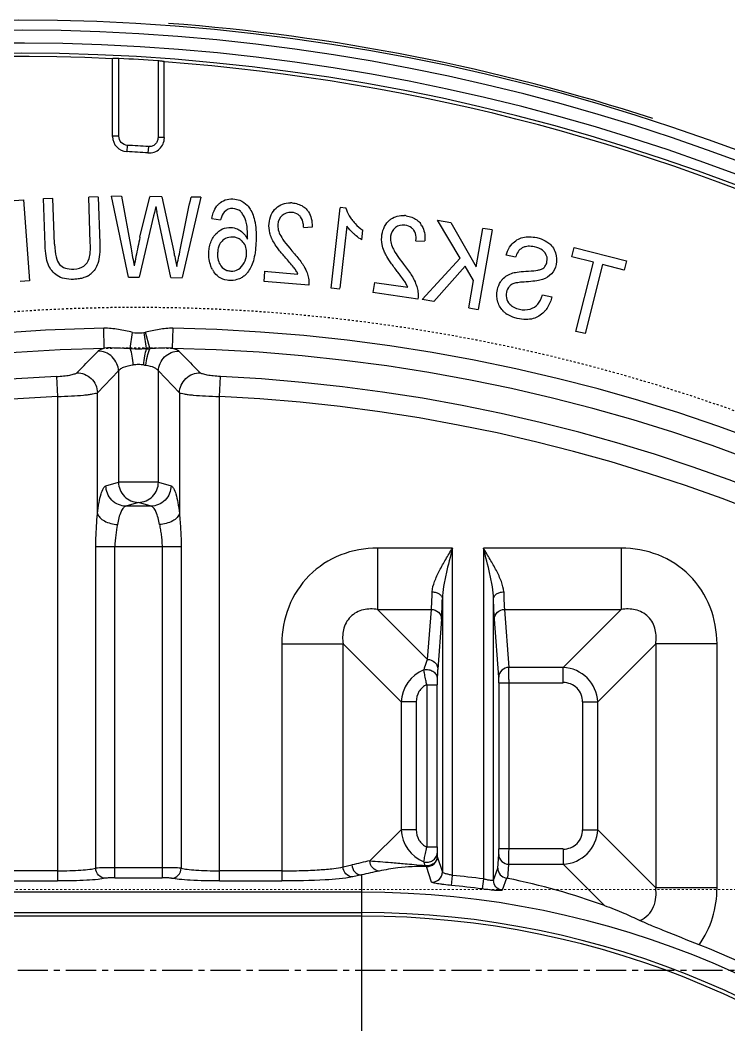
# Model space of a CAD drawing. Header units: millimetres. Extents: x 2748 to 3320, y 1427 to 1884.
# Drawn here: x 2983.04 to 3018.18, y 1725.12 to 1774.88 of the extents above; entities that cross this region are included whole.
import ezdxf

# ---------------------------------------------------------------- set-up
doc = ezdxf.new("R2010")
doc.units = ezdxf.units.MM
doc.linetypes.add('CENTER', pattern=[0.6, 0.375, -0.075, 0.075, -0.075])
doc.linetypes.add('HIDDEN', pattern=[0.2, 0.1, -0.1])
doc.layers.add('21', color=7, linetype='Continuous')
doc.layers.add('cool', color=153, linetype='HIDDEN', lineweight=9)

msp = doc.modelspace()

# ---------------------------------------------------------------- linework, layer by layer
at = {"layer": '21', "color": 7, "linetype": 'Continuous'}
for p, q in [((2987.629, 1772.97), (2987.64, 1772.981)), ((2987.629, 1769.118), (2987.629, 1772.97)), ((2987.94, 1769.129), (2987.94, 1772.981)), ((2989.883, 1772.864), (2989.883, 1769.064)), ((2990.183, 1769.064), (2990.183, 1772.828)), ((2990.194, 1772.815), (2990.183, 1772.828)), ((2987.64, 1769.129), (2987.629, 1769.118)), ((2987.94, 1769.129), (2987.64, 1769.129)), ((2988.347, 1768.381), (2988.364, 1768.68)), ((2989.403, 1768.615), (2989.383, 1768.316)), ((2990.183, 1769.064), (2989.883, 1769.064)), ((2990.194, 1769.051), (2990.183, 1769.064)), ((2988.335, 1768.371), (2988.347, 1768.381)), ((2989.383, 1768.316), (2989.394, 1768.304)), ((2986.913, 1766.13), (2986.444, 1766.113)), ((2986.526, 1763.845), (2986.444, 1766.122)), ((2986.913, 1766.122), (2986.995, 1763.836)), ((2988.064, 1766.154), (2987.578, 1766.159)), ((2988.423, 1762.148), (2987.579, 1766.157)), ((2988.064, 1766.157), (2988.543, 1763.559)), ((2988.985, 1764.128), (2989.471, 1766.138)), ((2990.074, 1766.135), (2989.471, 1766.141)), ((2990.074, 1766.138), (2990.657, 1763.409)), ((2992.001, 1766.118), (2991.078, 1762.128)), ((2992, 1766.116), (2991.517, 1766.121)), ((2982.75, 1765.941), (2983.216, 1765.976)), ((2983.216, 1765.976), (2983.514, 1761.969)), ((2984.669, 1766.049), (2984.2, 1766.033)), ((2984.282, 1763.738), (2984.2, 1766.041)), ((2984.75, 1763.781), (2984.669, 1766.049)), ((2989.661, 1765.191), (2988.947, 1762.148)), ((2989.874, 1765.161), (2989.821, 1765.409)), ((2990.523, 1762.128), (2989.874, 1765.161)), ((2998.46, 1761.607), (2998.908, 1765.59)), ((2999.189, 1765.574), (2998.91, 1765.605)), ((2992.55, 1765.057), (2992.983, 1764.995)), ((2997.084, 1764.605), (2997.525, 1764.648)), ((2999.245, 1764.678), (2998.9, 1761.607)), ((3004.86, 1763.094), (3003.74, 1764.968)), ((3003.74, 1764.968), (3004.386, 1764.854)), ((3004.386, 1764.854), (3005.645, 1762.67)), ((2999.977, 1764.003), (3000.03, 1764.474)), ((3005.645, 1762.67), (3005.983, 1764.57)), ((3006.445, 1764.488), (3005.745, 1760.549)), ((3006.445, 1764.488), (3005.983, 1764.57)), ((3002.661, 1763.936), (3003.103, 1763.953)), ((3007.597, 1763.135), (3007.139, 1763.234)), ((3010.391, 1763.162), (3010.506, 1763.618)), ((3011.463, 1762.891), (3010.391, 1763.162)), ((3010.506, 1763.618), (3013.105, 1762.96)), ((3002.975, 1761.042), (3004.86, 1763.094)), ((3005.102, 1762.689), (3003.544, 1760.94)), ((3005.523, 1761.983), (3005.102, 1762.689)), ((3010.597, 1759.469), (3011.463, 1762.891)), ((3011.918, 1762.776), (3011.052, 1759.354)), ((3012.99, 1762.505), (3011.918, 1762.776)), ((3013.105, 1762.96), (3012.99, 1762.505)), ((2988.423, 1762.151), (2988.946, 1762.146)), ((2990.523, 1762.13), (2991.077, 1762.125)), ((2995.159, 1762.44), (2995.118, 1761.932)), ((2995.139, 1762.442), (2996.819, 1762.305)), ((2983.045, 1761.952), (2983.512, 1761.987)), ((2997.355, 1761.75), (2995.139, 1761.93)), ((2998.463, 1761.63), (2998.897, 1761.582)), ((3000.608, 1761.893), (3000.536, 1761.388)), ((3000.608, 1761.893), (3002.256, 1761.657)), ((3005.283, 1760.631), (3005.523, 1761.983)), ((3002.759, 1761.07), (3000.536, 1761.388)), ((3008.945, 1761.278), (3009.403, 1761.179)), ((3003.544, 1760.94), (3002.975, 1761.042)), ((3005.283, 1760.631), (3005.745, 1760.549)), ((2987.217, 1758.635), (2987.198, 1759.625)), ((2988.508, 1758.613), (2988.622, 1759.419)), ((2989.315, 1758.613), (2989.201, 1759.414)), ((2989.471, 1758.63), (2989.261, 1759.431)), ((2990.606, 1758.635), (2990.625, 1759.624)), ((3011.052, 1759.354), (3010.597, 1759.469)), ((2986.892, 1758.478), (2986.909, 1758.495)), ((2990.914, 1758.495), (2990.931, 1758.478)), ((2984.852, 1757.231), (2984.9, 1756.243)), ((2987.922, 1757.505), (2986.879, 1756.431)), ((2987.922, 1757.505), (2987.922, 1752.002)), ((2989.901, 1752.002), (2989.901, 1757.505)), ((2990.944, 1756.431), (2989.901, 1757.505)), ((2992.923, 1756.243), (2992.971, 1757.231)), ((2984.9, 1756.243), (2984.9, 1732.248)), ((2986.879, 1750.441), (2986.879, 1756.431)), ((2990.944, 1756.431), (2990.944, 1750.441)), ((2992.923, 1732.248), (2992.923, 1756.243)), ((2987.298, 1751.817), (2987.922, 1752.002)), ((2989.901, 1752.002), (2987.922, 1752.002)), ((2989.901, 1752.002), (2990.525, 1751.817)), ((2988.912, 1750.999), (2988.288, 1750.813)), ((2989.535, 1750.813), (2988.288, 1750.813)), ((2989.535, 1750.813), (2988.912, 1750.999)), ((2986.795, 1732.881), (2986.795, 1748.806)), ((2986.795, 1748.806), (2991.028, 1748.806)), ((2987.743, 1732.406), (2987.743, 1748.806)), ((2990.081, 1748.806), (2990.081, 1732.406)), ((2991.028, 1748.806), (2991.028, 1732.881)), ((3000.764, 1748.737), (3000.764, 1745.697)), ((3004.476, 1748.737), (3000.764, 1748.737)), ((3004.476, 1732.527), (3004.476, 1748.737)), ((3006.01, 1748.737), (3006.01, 1732.349)), ((3012.837, 1748.737), (3006.01, 1748.737)), ((3012.837, 1748.737), (3012.837, 1745.697)), ((3003.974, 1746.223), (3003.974, 1732.692)), ((3006.512, 1732.282), (3006.512, 1746.223)), ((3000.764, 1745.697), (3003.243, 1743.218)), ((3000.764, 1745.697), (3003.431, 1745.697)), ((3003.243, 1743.218), (3003.431, 1745.697)), ((3003.934, 1745.222), (3003.745, 1742.743)), ((3006.77, 1742.349), (3006.552, 1745.222)), ((3007.054, 1745.697), (3007.273, 1742.824)), ((3007.054, 1745.697), (3012.837, 1745.697)), ((3009.964, 1742.824), (3012.837, 1745.697)), ((2996.013, 1743.986), (2996.013, 1732.248)), ((2996.013, 1743.986), (2999.054, 1743.986)), ((2999.054, 1732.947), (2999.054, 1743.986)), ((3001.927, 1741.113), (2999.054, 1743.986)), ((3014.547, 1743.986), (3011.674, 1741.113)), ((3014.547, 1743.986), (3014.547, 1731.914)), ((3017.588, 1743.986), (3014.547, 1743.986)), ((3017.588, 1731.914), (3017.588, 1743.986)), ((3009.964, 1742.824), (3007.273, 1742.824)), ((3009.964, 1742.063), (3009.964, 1742.824)), ((3003.208, 1741.981), (3003.208, 1733.92)), ((3003.208, 1741.967), (3003.71, 1741.967)), ((3003.71, 1733.933), (3003.71, 1741.967)), ((3006.776, 1742.063), (3006.776, 1733.837)), ((3006.776, 1742.063), (3009.964, 1742.063)), ((3007.278, 1733.837), (3007.278, 1742.063)), ((3001.927, 1741.113), (3001.927, 1734.787)), ((3002.687, 1741.113), (3001.927, 1741.113)), ((3002.687, 1734.787), (3002.687, 1741.113)), ((3010.914, 1741.113), (3010.914, 1734.787)), ((3010.914, 1741.113), (3011.674, 1741.113)), ((3011.674, 1734.787), (3011.674, 1741.113)), ((3000.381, 1733.241), (3001.927, 1734.787)), ((3002.687, 1734.787), (3001.927, 1734.787)), ((3010.914, 1734.787), (3011.674, 1734.787)), ((3011.674, 1734.787), (3014.547, 1731.914)), ((3003.208, 1733.933), (3003.71, 1733.933)), ((3009.964, 1733.837), (3006.776, 1733.837)), ((3009.964, 1733.837), (3009.964, 1733.077)), ((3003.725, 1733.462), (3003.974, 1732.692)), ((3006.719, 1732.881), (3006.77, 1733.552)), ((2990.081, 1732.907), (2987.743, 1732.907)), ((2999.054, 1732.947), (2999.491, 1733.047)), ((3003.433, 1732.193), (3003.187, 1732.962)), ((3006.512, 1732.282), (3006.719, 1732.881)), ((3007.22, 1732.378), (3007.273, 1733.077)), ((3007.273, 1733.077), (3009.964, 1733.077)), ((3012.009, 1731.031), (3009.964, 1733.077)), ((2984.9, 1732.749), (2981.81, 1732.749)), ((2987.742, 1732.406), (2990.081, 1732.406)), ((2996.013, 1732.749), (2992.923, 1732.749)), ((2999.967, 1732.546), (2999.529, 1732.446)), ((2999.967, 1732.546), (2999.967, 1721.773)), ((3004.427, 1732.028), (3004.476, 1732.527)), ((3006.01, 1732.349), (3005.944, 1731.853)), ((3007.146, 1732.391), (3006.938, 1731.787)), ((2981.807, 1732.248), (2984.9, 1732.248)), ((2992.923, 1732.248), (2996.013, 1732.248)), ((3017.588, 1731.914), (3014.547, 1731.914)), ((2999.967, 1731.69), (2955.747, 1731.69)), ((2955.747, 1730.685), (2999.967, 1730.685)), ((2999.967, 1730.506), (2955.747, 1730.506))]:
    msp.add_line(p, q, dxfattribs=at)
at = {"layer": '21', "color": 1, "linetype": 'CENTER', "ltscale": 3.980655}
msp.add_line((2822.907, 1727.827), (3142.907, 1727.827), dxfattribs=at)
at = {"layer": '21', "color": 7, "linetype": 'Continuous'}
for centre, radius, start, end in [((2982.882, 1672.826), 102.057, 14.96291, 151.82661), ((2982.882, 1672.826), 102.168, 72.02597, 85.77901), ((2982.882, 1672.826), 101.558, 14.96291, 151.63947), ((2982.882, 1672.826), 100.92, 15.05965, 151.44394), ((2982.882, 1672.826), 100.421, 15.05965, 151.60566), ((2982.882, 1672.826), 100.256, 87.28587, 137.0506), ((2982.882, 1672.826), 100.283, 85.99645, 87.10867), ((2982.882, 1672.826), 100.256, 42.93433, 85.81719), ((2988.377, 1769.118), 0.748, 179.9523, 266.7793), ((2982.882, 1672.826), 96.011, 86.10514, 86.72666), ((2989.446, 1769.051), 0.749, 266.0586, 0.0387), ((2982.882, 1672.826), 95.7, 86.09788, 86.73307), ((3040.474, 1776.303), 51.811, 191.8596, 192.1388), ((2993.595, 1765.053), 1.009, 133.2436, 141.8316), ((2996.424, 1764.533), 1.301, 85.5897, 88.8664), ((2996.532, 1764.867), 0.958, 32.398, 40.2546), ((3001.998, 1763.906), 1.3, 82.095, 85.3733), ((3001.346, 1766.368), 2.306, 216.3446, 222.5506), ((3002.131, 1764.231), 0.954, 29.1505, 36.9592), ((3020.677, 1756.968), 32.49, 167.2698, 168.1329), ((3012.804, 1758.597), 24.451, 168.0742, 170.3244), ((2993.564, 1763.46), 0.678, 55.4888, 71.8401), ((3248.171, 1811.267), 263.975, 190.41232, 190.60042), ((2985.898, 1763.109), 1.026, 298.2131, 304.5564), ((2985.877, 1763.171), 1.089, 303.5933, 309.4013), ((2993.62, 1763.09), 1.183, 208.1591, 214.9733), ((2994.769, 1761.228), 2.319, 32.774, 35.3866), ((3000.318, 1760.815), 2.115, 29.0222, 31.8794), ((3007.715, 1761.38), 1.014, 138.2208, 146.511), ((3007.788, 1761.254), 1.116, 226.6252, 230.2181), ((3007.79, 1761.226), 1.096, 229.2269, 235.6296), ((3007.994, 1761.392), 1.402, 316.3757, 319.5479), ((3007.895, 1761.465), 1.525, 319.8902, 322.2668), ((2988.912, 1672.826), 86.816, 91.13101, 151.13064), ((2988.912, 1672.826), 86.815, 1.1311, 88.87139), ((2988.912, 1672.826), 85.811, 91.12889, 269.34896), ((2988.958, 1779.338), 20.73, 268.7573, 268.9958), ((2988.913, 1776.706), 18.097, 268.9914, 271.0015), ((2988.887, 1778.067), 19.458, 271.008, 271.2612), ((2989.282, 1761.726), 3.129, 270.6668, 271.9446), ((2989.284, 1761.64), 3.042, 271.9477, 273.6227), ((2988.912, 1672.826), 85.811, 1.129, 88.87112), ((2988.907, 1755.189), 2.631, 84.2466, 89.8969), ((2988.912, 1672.826), 84.503, 92.75328, 175.97781), ((2988.912, 1672.826), 84.503, 2.75434, 87.24672), ((2988.912, 1672.826), 83.513, 92.75328, 175.96569), ((2988.912, 1672.826), 83.513, 2.75328, 87.24672), ((3009.882, 1741.032), 1.794, 2.5951, 87.4056), ((3003.714, 1741.037), 1.788, 111.4748, 177.5612), ((3003.714, 1734.863), 1.788, 182.4416, 248.5209), ((3009.882, 1734.868), 1.794, 272.5946, 357.4056), ((3032.872, 1735.238), 29.202, 183.1511, 183.4877), ((3011.065, 1684.593), 49.813, 102.3852, 103.4352), ((3011.069, 1684.497), 49.314, 101.9635, 103.0111), ((2999.967, 1686.896), 45.853, 82.4269, 84.356), ((3006.904, 1730.856), 1.554, 78.2741, 81.0571), ((2999.937, 1697.284), 35.842, 70.3158, 78.2759), ((2999.967, 1686.896), 45.352, 82.427, 84.356), ((2999.967, 1686.896), 44.794, 0, 90), ((2999.967, 1686.896), 43.789, 0, 90), ((2999.967, 1686.896), 43.61, 0, 90), ((2999.967, 1686.896), 45.389, 57.3675, 68.363)]:
    msp.add_arc(centre, radius, start, end, dxfattribs=at)
at = {"layer": '21', "color": 8, "linetype": 'HIDDEN'}
for radius, start, end in [(87.821, 218.45894, 155.70987), (85.811, 88.87112, 91.12889)]:
    msp.add_arc((2988.912, 1672.826), radius, start, end, dxfattribs=at)
at = {"layer": '21', "color": 7, "linetype": 'Continuous'}
for points, knots in [([(2987.94, 1772.981), (2987.903, 1772.983), (2987.834, 1772.986), (2987.753, 1772.987), (2987.699, 1772.987), (2987.67, 1772.986), (2987.653, 1772.984), (2987.642, 1772.983), (2987.64, 1772.981)], [0, 0, 0, 0, 0.370047, 0.688317, 0.812737, 0.907902, 0.970837, 1, 1, 1, 1]), ([(2990.183, 1772.828), (2990.181, 1772.83), (2990.171, 1772.832), (2990.141, 1772.839), (2990.08, 1772.846), (2989.989, 1772.856), (2989.92, 1772.861), (2989.883, 1772.864)], [0, 0, 0, 0, 0.030172, 0.093973, 0.314136, 0.631541, 1, 1, 1, 1]), ([(2988.364, 1768.68), (2988.253, 1768.689), (2988.027, 1768.786), (2987.943, 1769.018), (2987.94, 1769.129)], [0, 0, 0, 0, 0.5, 1, 1, 1, 1]), ([(2989.883, 1769.064), (2989.881, 1769.003), (2989.857, 1768.88), (2989.75, 1768.725), (2989.588, 1768.629), (2989.464, 1768.613), (2989.403, 1768.615)], [0, 0, 0, 0, 0.249892, 0.500004, 0.750098, 1, 1, 1, 1]), ([(2990.811, 1762.686), (2990.866, 1762.955), (2991.107, 1764.103), (2991.338, 1765.247), (2991.516, 1766.118)], [0, 0, 0, 0, 0.238838, 1, 1, 1, 1]), ([(2995.428, 1764.337), (2995.385, 1764.493), (2995.35, 1764.972), (2995.646, 1765.639), (2996.159, 1765.84), (2996.45, 1765.834)], [0, 0, 0, 0, 0.21227, 0.622792, 1, 1, 1, 1]), ([(2996.494, 1765.361), (2996.31, 1765.373), (2995.981, 1765.254), (2995.798, 1764.863), (2995.82, 1764.59), (2995.842, 1764.497)], [0, 0, 0, 0, 0.392077, 0.798142, 1, 1, 1, 1]), ([(2997.341, 1765.381), (2997.463, 1765.189), (2997.525, 1764.939), (2997.525, 1764.634), (2997.525, 1764.627)], [0, 0, 0, 0, 0.976276, 1, 1, 1, 1]), ([(2999.184, 1765.59), (2999.186, 1765.585), (2999.221, 1765.454), (2999.281, 1765.32), (2999.362, 1765.188)], [0, 0, 0, 0, 0.040953, 1, 1, 1, 1]), ([(2994.688, 1764.862), (2994.69, 1764.852), (2994.716, 1764.704), (2994.744, 1764.438), (2994.746, 1764.137), (2994.743, 1764.013)], [0, 0, 0, 0, 0.039067, 0.609296, 1, 1, 1, 1]), ([(2999.697, 1764.202), (2999.66, 1764.233), (2999.486, 1764.382), (2999.328, 1764.556), (2999.245, 1764.678)], [0, 0, 0, 0, 0.216508, 1, 1, 1, 1]), ([(3000.991, 1763.77), (3000.959, 1763.928), (3000.952, 1764.408), (3001.176, 1764.837), (3001.412, 1765.018), (3001.434, 1765.033)], [0, 0, 0, 0, 0.320437, 0.94015, 1, 1, 1, 1]), ([(2992.655, 1764.179), (2992.683, 1764.22), (2992.805, 1764.374), (2992.955, 1764.484), (2993.077, 1764.538)], [0, 0, 0, 0, 0.254195, 1, 1, 1, 1]), ([(2995.517, 1764.08), (2995.515, 1764.083), (2995.477, 1764.17), (2995.447, 1764.257), (2995.428, 1764.337)], [0, 0, 0, 0, 0.036243, 1, 1, 1, 1]), ([(3001.646, 1764.604), (3001.513, 1764.494), (3001.392, 1764.272), (3001.399, 1763.996), (3001.417, 1763.9)], [0, 0, 0, 0, 0.664207, 1, 1, 1, 1]), ([(2984.627, 1762.459), (2984.622, 1762.465), (2984.542, 1762.564), (2984.366, 1762.875), (2984.297, 1763.335), (2984.282, 1763.738)], [0, 0, 0, 0, 0.021522, 0.347313, 1, 1, 1, 1]), ([(2986.201, 1762.703), (2986.332, 1762.793), (2986.508, 1763.024), (2986.538, 1763.503), (2986.526, 1763.845)], [0, 0, 0, 0, 0.497892, 1, 1, 1, 1]), ([(2986.995, 1763.836), (2987.01, 1763.415), (2986.954, 1762.807), (2986.721, 1762.456), (2986.568, 1762.33)], [0, 0, 0, 0, 0.53789, 1, 1, 1, 1]), ([(2992.577, 1762.532), (2992.55, 1762.582), (2992.434, 1762.837), (2992.372, 1763.251), (2992.416, 1763.574), (2992.435, 1763.662)], [0, 0, 0, 0, 0.1577, 0.762834, 1, 1, 1, 1]), ([(2993.222, 1764.065), (2993.162, 1764.033), (2993.032, 1763.937), (2992.901, 1763.736), (2992.855, 1763.548), (2992.844, 1763.47)], [0, 0, 0, 0, 0.306065, 0.722394, 1, 1, 1, 1]), ([(2994.152, 1762.859), (2994.224, 1762.998), (2994.324, 1763.383), (2994.224, 1763.737), (2994.091, 1763.89)], [0, 0, 0, 0, 0.405405, 1, 1, 1, 1]), ([(2994.743, 1764.013), (2994.742, 1763.956), (2994.734, 1763.741), (2994.714, 1763.527), (2994.694, 1763.384)], [0, 0, 0, 0, 0.267865, 1, 1, 1, 1]), ([(2996.292, 1763.01), (2996.268, 1763.039), (2996.12, 1763.209), (2995.844, 1763.533), (2995.639, 1763.831), (2995.552, 1763.999), (2995.517, 1764.08)], [0, 0, 0, 0, 0.065449, 0.382499, 0.699549, 1, 1, 1, 1]), ([(3008.092, 1763.66), (3008.034, 1763.646), (3007.893, 1763.591), (3007.784, 1763.489), (3007.727, 1763.407)], [0, 0, 0, 0, 0.375792, 1, 1, 1, 1]), ([(3009.431, 1763.654), (3009.499, 1763.565), (3009.641, 1763.29), (3009.655, 1762.769), (3009.416, 1762.282), (3009.121, 1762.096), (3008.937, 1762.035)], [0, 0, 0, 0, 0.162777, 0.451149, 0.723993, 1, 1, 1, 1]), ([(2992.844, 1763.47), (2992.839, 1763.431), (2992.823, 1763.266), (2992.846, 1762.973), (2992.935, 1762.791), (2992.997, 1762.712)], [0, 0, 0, 0, 0.13721, 0.568605, 1, 1, 1, 1]), ([(2994.694, 1763.384), (2994.693, 1763.378), (2994.67, 1763.223), (2994.614, 1762.954), (2994.53, 1762.739), (2994.483, 1762.644)], [0, 0, 0, 0, 0.021717, 0.514122, 1, 1, 1, 1]), ([(3001.775, 1762.392), (3001.752, 1762.422), (3001.615, 1762.601), (3001.358, 1762.94), (3001.229, 1763.155), (3001.182, 1763.249)], [0, 0, 0, 0, 0.093987, 0.546993, 1, 1, 1, 1]), ([(3008.795, 1762.521), (3008.864, 1762.54), (3008.99, 1762.594), (3009.091, 1762.711), (3009.203, 1762.986), (3009.164, 1763.217), (3009.069, 1763.359)], [0, 0, 0, 0, 0.146018, 0.346831, 0.547643, 1, 1, 1, 1]), ([(2994.483, 1762.644), (2994.435, 1762.547), (2994.353, 1762.417), (2994.26, 1762.314), (2994.227, 1762.281)], [0, 0, 0, 0, 0.659141, 1, 1, 1, 1]), ([(2996.659, 1762.571), (2996.626, 1762.616), (2996.538, 1762.729), (2996.369, 1762.922), (2996.292, 1763.01)], [0, 0, 0, 0, 0.569333, 1, 1, 1, 1]), ([(2985.917, 1762.063), (2985.844, 1762.053), (2985.611, 1762.033), (2985.221, 1762.061), (2984.873, 1762.213), (2984.698, 1762.374), (2984.627, 1762.459)], [0, 0, 0, 0, 0.14003, 0.432814, 0.725598, 1, 1, 1, 1]), ([(2986.383, 1762.205), (2986.307, 1762.165), (2986.164, 1762.108), (2985.992, 1762.074), (2985.917, 1762.063)], [0, 0, 0, 0, 0.577289, 1, 1, 1, 1]), ([(2992.903, 1762.16), (2992.892, 1762.168), (2992.796, 1762.236), (2992.713, 1762.323), (2992.65, 1762.412)], [0, 0, 0, 0, 0.1165, 1, 1, 1, 1]), ([(2994.092, 1762.17), (2994.037, 1762.131), (2993.94, 1762.078), (2993.836, 1762.041), (2993.795, 1762.029)], [0, 0, 0, 0, 0.607813, 1, 1, 1, 1]), ([(2997.266, 1762.362), (2997.297, 1762.276), (2997.356, 1762.072), (2997.368, 1761.869), (2997.355, 1761.75)], [0, 0, 0, 0, 0.415507, 1, 1, 1, 1]), ([(3002.114, 1761.932), (3002.083, 1761.979), (3002.002, 1762.097), (3001.846, 1762.3), (3001.775, 1762.392)], [0, 0, 0, 0, 0.570129, 1, 1, 1, 1]), ([(3008.249, 1762.453), (3008.434, 1762.461), (3008.631, 1762.482), (3008.767, 1762.513), (3008.795, 1762.521)], [0, 0, 0, 0, 0.778594, 1, 1, 1, 1]), ([(2993.795, 1762.029), (2993.676, 1761.995), (2993.51, 1761.977), (2993.347, 1761.994), (2993.308, 1762.001)], [0, 0, 0, 0, 0.759062, 1, 1, 1, 1]), ([(3002.706, 1761.686), (3002.732, 1761.599), (3002.778, 1761.391), (3002.779, 1761.188), (3002.759, 1761.07)], [0, 0, 0, 0, 0.415152, 1, 1, 1, 1]), ([(3007.022, 1760.443), (3006.881, 1760.576), (3006.674, 1760.919), (3006.656, 1761.494), (3006.79, 1761.82), (3006.869, 1761.939)], [0, 0, 0, 0, 0.340169, 0.719785, 1, 1, 1, 1]), ([(3007.295, 1761.697), (3007.227, 1761.616), (3007.127, 1761.409), (3007.137, 1761.033), (3007.285, 1760.827), (3007.396, 1760.742)], [0, 0, 0, 0, 0.326631, 0.661531, 1, 1, 1, 1]), ([(3007.714, 1761.879), (3007.679, 1761.874), (3007.55, 1761.853), (3007.424, 1761.805), (3007.329, 1761.736), (3007.295, 1761.697)], [0, 0, 0, 0, 0.131271, 0.565636, 1, 1, 1, 1]), ([(3008.242, 1761.929), (3008.084, 1761.918), (3007.881, 1761.901), (3007.752, 1761.885), (3007.714, 1761.879)], [0, 0, 0, 0, 0.657643, 1, 1, 1, 1]), ([(3007.804, 1760.561), (3007.984, 1760.521), (3008.332, 1760.53), (3008.61, 1760.698), (3008.706, 1760.813)], [0, 0, 0, 0, 0.50728, 1, 1, 1, 1]), ([(3009.01, 1760.425), (3008.857, 1760.265), (3008.579, 1760.096), (3008.12, 1760.039), (3007.788, 1760.077), (3007.608, 1760.125), (3007.571, 1760.136)], [0, 0, 0, 0, 0.442114, 0.688282, 0.934449, 1, 1, 1, 1]), ([(2988.622, 1759.419), (2988.505, 1759.443), (2988.269, 1759.488), (2987.916, 1759.562), (2987.559, 1759.615), (2987.318, 1759.623), (2987.198, 1759.625)], [0, 0, 0, 0, 0.24995, 0.50005, 0.749879, 1, 1, 1, 1]), ([(2988.622, 1759.414), (2988.778, 1759.392), (2988.993, 1759.386), (2989.203, 1759.413), (2989.256, 1759.422)], [0, 0, 0, 0, 0.746009, 1, 1, 1, 1]), ([(2990.622, 1759.625), (2990.506, 1759.626), (2990.275, 1759.614), (2989.934, 1759.56), (2989.594, 1759.492), (2989.368, 1759.448), (2989.255, 1759.424)], [0, 0, 0, 0, 0.250029, 0.5, 0.750041, 1, 1, 1, 1]), ([(2988.508, 1758.613), (2988.29, 1758.621), (2987.86, 1758.633), (2987.429, 1758.654), (2987.217, 1758.635)], [0, 0, 0, 0, 0.506921, 1, 1, 1, 1]), ([(2990.606, 1758.635), (2990.419, 1758.652), (2990.041, 1758.639), (2989.664, 1758.623), (2989.473, 1758.617)], [0, 0, 0, 0, 0.495229, 1, 1, 1, 1]), ([(2985.854, 1757.42), (2985.941, 1757.508), (2986.289, 1757.859), (2986.631, 1758.216), (2986.892, 1758.478)], [0, 0, 0, 0, 0.251109, 1, 1, 1, 1]), ([(2986.909, 1758.494), (2986.94, 1758.526), (2987.044, 1758.582), (2987.151, 1758.617), (2987.217, 1758.635)], [0, 0, 0, 0, 0.395356, 1, 1, 1, 1]), ([(2987.922, 1757.505), (2987.918, 1757.629), (2987.86, 1757.888), (2987.632, 1758.221), (2987.294, 1758.442), (2987.033, 1758.493), (2986.909, 1758.494)], [0, 0, 0, 0, 0.239182, 0.500009, 0.76083, 1, 1, 1, 1]), ([(2988.652, 1757.807), (2988.645, 1757.953), (2988.617, 1758.225), (2988.555, 1758.494), (2988.508, 1758.613)], [0, 0, 0, 0, 0.532788, 1, 1, 1, 1]), ([(2989.17, 1757.807), (2989.18, 1757.955), (2989.216, 1758.226), (2989.272, 1758.496), (2989.315, 1758.613)], [0, 0, 0, 0, 0.542545, 1, 1, 1, 1]), ([(2989.273, 1757.793), (2989.289, 1757.942), (2989.339, 1758.217), (2989.422, 1758.486), (2989.477, 1758.604)], [0, 0, 0, 0, 0.536206, 1, 1, 1, 1]), ([(2989.901, 1757.505), (2989.905, 1757.634), (2989.965, 1757.893), (2990.193, 1758.22), (2990.524, 1758.44), (2990.785, 1758.494), (2990.914, 1758.495)], [0, 0, 0, 0, 0.248926, 0.499872, 0.750878, 1, 1, 1, 1]), ([(2990.606, 1758.635), (2990.672, 1758.617), (2990.78, 1758.582), (2990.883, 1758.526), (2990.914, 1758.494)], [0, 0, 0, 0, 0.604724, 1, 1, 1, 1]), ([(2990.931, 1758.478), (2991.018, 1758.39), (2991.366, 1758.039), (2991.708, 1757.683), (2991.969, 1757.42)], [0, 0, 0, 0, 0.250988, 1, 1, 1, 1]), ([(2987.922, 1757.505), (2987.94, 1757.544), (2988.017, 1757.62), (2988.257, 1757.747), (2988.486, 1757.789), (2988.652, 1757.807)], [0, 0, 0, 0, 0.160682, 0.382796, 1, 1, 1, 1]), ([(2989.267, 1757.795), (2989.412, 1757.771), (2989.612, 1757.73), (2989.818, 1757.609), (2989.885, 1757.54), (2989.901, 1757.505)], [0, 0, 0, 0, 0.613621, 0.835674, 1, 1, 1, 1]), ([(2984.852, 1757.231), (2984.969, 1757.238), (2985.188, 1757.253), (2985.482, 1757.293), (2985.685, 1757.339), (2985.8, 1757.383), (2985.841, 1757.406), (2985.854, 1757.42)], [0, 0, 0, 0, 0.340166, 0.640086, 0.865372, 0.945555, 1, 1, 1, 1]), ([(2985.854, 1757.42), (2985.984, 1757.421), (2986.248, 1757.37), (2986.584, 1757.15), (2986.815, 1756.822), (2986.875, 1756.561), (2986.879, 1756.431)], [0, 0, 0, 0, 0.249152, 0.500155, 0.751102, 1, 1, 1, 1]), ([(2990.944, 1756.431), (2990.948, 1756.556), (2991.006, 1756.817), (2991.238, 1757.152), (2991.581, 1757.372), (2991.844, 1757.421), (2991.969, 1757.42)], [0, 0, 0, 0, 0.238993, 0.500004, 0.761012, 1, 1, 1, 1]), ([(2992.971, 1757.231), (2992.854, 1757.238), (2992.635, 1757.252), (2992.341, 1757.296), (2992.119, 1757.34), (2992.006, 1757.393), (2991.969, 1757.42)], [0, 0, 0, 0, 0.340713, 0.639648, 0.867112, 1, 1, 1, 1]), ([(2984.9, 1756.243), (2985.13, 1756.248), (2985.561, 1756.265), (2986.075, 1756.299), (2986.425, 1756.337), (2986.625, 1756.364), (2986.771, 1756.393), (2986.851, 1756.416), (2986.879, 1756.431)], [0, 0, 0, 0, 0.345668, 0.649725, 0.774573, 0.876244, 0.951941, 1, 1, 1, 1]), ([(2990.944, 1756.431), (2990.972, 1756.416), (2991.052, 1756.393), (2991.198, 1756.364), (2991.398, 1756.337), (2991.748, 1756.299), (2992.262, 1756.265), (2992.693, 1756.248), (2992.923, 1756.243)], [0, 0, 0, 0, 0.048059, 0.123756, 0.225427, 0.350275, 0.654332, 1, 1, 1, 1]), ([(2986.879, 1750.441), (2986.9, 1750.625), (2986.945, 1750.952), (2987.042, 1751.378), (2987.14, 1751.658), (2987.243, 1751.801), (2987.298, 1751.817)], [0, 0, 0, 0, 0.378592, 0.67678, 0.883002, 1, 1, 1, 1]), ([(2988.288, 1750.813), (2988.165, 1750.815), (2987.905, 1750.867), (2987.571, 1751.092), (2987.351, 1751.431), (2987.299, 1751.692), (2987.298, 1751.817)], [0, 0, 0, 0, 0.238371, 0.497745, 0.758539, 1, 1, 1, 1]), ([(2987.922, 1752.002), (2987.923, 1751.873), (2987.976, 1751.611), (2988.196, 1751.279), (2988.523, 1751.055), (2988.783, 1751), (2988.912, 1750.999)], [0, 0, 0, 0, 0.251053, 0.501814, 0.751484, 1, 1, 1, 1]), ([(2988.912, 1750.999), (2989.04, 1751), (2989.299, 1751.054), (2989.627, 1751.279), (2989.847, 1751.61), (2989.9, 1751.872), (2989.901, 1752.002)], [0, 0, 0, 0, 0.248098, 0.497744, 0.748707, 1, 1, 1, 1]), ([(2990.525, 1751.817), (2990.524, 1751.692), (2990.473, 1751.431), (2990.252, 1751.092), (2989.918, 1750.867), (2989.658, 1750.815), (2989.535, 1750.813)], [0, 0, 0, 0, 0.241461, 0.502255, 0.761629, 1, 1, 1, 1]), ([(2990.525, 1751.817), (2990.58, 1751.801), (2990.683, 1751.658), (2990.781, 1751.378), (2990.878, 1750.952), (2990.923, 1750.625), (2990.944, 1750.441)], [0, 0, 0, 0, 0.117014, 0.323234, 0.621414, 1, 1, 1, 1]), ([(2988.288, 1750.813), (2988.24, 1750.804), (2988.138, 1750.718), (2987.976, 1750.413), (2987.907, 1750.117), (2987.869, 1749.896)], [0, 0, 0, 0, 0.141812, 0.35358, 1, 1, 1, 1]), ([(2989.954, 1749.896), (2989.916, 1750.117), (2989.847, 1750.413), (2989.685, 1750.718), (2989.583, 1750.804), (2989.535, 1750.813)], [0, 0, 0, 0, 0.646421, 0.858188, 1, 1, 1, 1]), ([(2986.795, 1748.806), (2986.795, 1748.946), (2986.804, 1749.492), (2986.848, 1750.036), (2986.879, 1750.441)], [0, 0, 0, 0, 0.256066, 1, 1, 1, 1]), ([(2986.879, 1750.441), (2986.898, 1750.369), (2986.999, 1750.223), (2987.23, 1750.056), (2987.534, 1749.945), (2987.757, 1749.905), (2987.869, 1749.896)], [0, 0, 0, 0, 0.187254, 0.430152, 0.714254, 1, 1, 1, 1]), ([(2990.944, 1750.441), (2990.925, 1750.371), (2990.827, 1750.226), (2990.599, 1750.059), (2990.293, 1749.947), (2990.068, 1749.905), (2989.954, 1749.896)], [0, 0, 0, 0, 0.183268, 0.423338, 0.708919, 1, 1, 1, 1]), ([(2990.944, 1750.441), (2990.963, 1750.174), (2991.01, 1749.63), (2991.028, 1749.084), (2991.028, 1748.806)], [0, 0, 0, 0, 0.4901, 1, 1, 1, 1]), ([(2987.869, 1749.896), (2987.84, 1749.723), (2987.772, 1749.363), (2987.742, 1748.997), (2987.743, 1748.806)], [0, 0, 0, 0, 0.479401, 1, 1, 1, 1]), ([(2989.954, 1749.896), (2989.968, 1749.812), (2990.003, 1749.64), (2990.042, 1749.373), (2990.07, 1749.093), (2990.081, 1748.902), (2990.081, 1748.806)], [0, 0, 0, 0, 0.23201, 0.479231, 0.737035, 1, 1, 1, 1]), ([(3000.764, 1748.737), (3000.144, 1748.726), (2998.888, 1748.515), (2997.284, 1747.466), (2996.237, 1745.862), (2996.024, 1744.607), (2996.013, 1743.986)], [0, 0, 0, 0, 0.250129, 0.500013, 0.749892, 1, 1, 1, 1]), ([(3003.471, 1746.563), (3003.476, 1746.739), (3003.584, 1747.107), (3003.835, 1747.636), (3004.143, 1748.184), (3004.364, 1748.551), (3004.476, 1748.737)], [0, 0, 0, 0, 0.219135, 0.466725, 0.72998, 1, 1, 1, 1]), ([(3004.476, 1748.737), (3004.367, 1748.315), (3004.201, 1747.685), (3004.029, 1746.847), (3003.976, 1746.429), (3003.974, 1746.223)], [0, 0, 0, 0, 0.510246, 0.759828, 1, 1, 1, 1]), ([(3006.512, 1746.223), (3006.509, 1746.423), (3006.459, 1746.834), (3006.288, 1747.673), (3006.121, 1748.309), (3006.01, 1748.737)], [0, 0, 0, 0, 0.232898, 0.482425, 1, 1, 1, 1]), ([(3007.014, 1746.563), (3007.009, 1746.738), (3006.903, 1747.106), (3006.652, 1747.635), (3006.343, 1748.184), (3006.122, 1748.551), (3006.01, 1748.737)], [0, 0, 0, 0, 0.218151, 0.466111, 0.729739, 1, 1, 1, 1]), ([(3017.588, 1743.986), (3017.576, 1744.607), (3017.366, 1745.863), (3016.317, 1747.466), (3014.713, 1748.514), (3013.457, 1748.727), (3012.837, 1748.737)], [0, 0, 0, 0, 0.250129, 0.500013, 0.749892, 1, 1, 1, 1]), ([(3003.431, 1745.697), (3003.436, 1745.748), (3003.456, 1746.036), (3003.465, 1746.325), (3003.471, 1746.563)], [0, 0, 0, 0, 0.177155, 1, 1, 1, 1]), ([(3003.471, 1746.563), (3003.539, 1746.562), (3003.663, 1746.544), (3003.822, 1746.472), (3003.937, 1746.367), (3003.972, 1746.271), (3003.974, 1746.223)], [0, 0, 0, 0, 0.305938, 0.560937, 0.784377, 1, 1, 1, 1]), ([(3003.934, 1745.222), (3003.938, 1745.28), (3003.958, 1745.614), (3003.967, 1745.948), (3003.974, 1746.223)], [0, 0, 0, 0, 0.176844, 1, 1, 1, 1]), ([(3006.512, 1746.223), (3006.513, 1746.271), (3006.549, 1746.367), (3006.664, 1746.472), (3006.823, 1746.544), (3006.947, 1746.562), (3007.014, 1746.563)], [0, 0, 0, 0, 0.215653, 0.439091, 0.694089, 1, 1, 1, 1]), ([(3006.552, 1745.222), (3006.547, 1745.281), (3006.528, 1745.614), (3006.518, 1745.948), (3006.512, 1746.223)], [0, 0, 0, 0, 0.177336, 1, 1, 1, 1]), ([(3007.014, 1746.563), (3007.017, 1746.471), (3007.026, 1746.182), (3007.037, 1745.893), (3007.054, 1745.697)], [0, 0, 0, 0, 0.319203, 1, 1, 1, 1]), ([(3000.764, 1745.697), (3000.533, 1745.73), (3000.166, 1745.729), (2999.71, 1745.566), (2999.406, 1745.344), (2999.185, 1745.04), (2999.022, 1744.584), (2999.02, 1744.218), (2999.054, 1743.986)], [0, 0, 0, 0, 0.243803, 0.370665, 0.499993, 0.629321, 0.756201, 1, 1, 1, 1]), ([(3014.547, 1743.986), (3014.581, 1744.218), (3014.579, 1744.584), (3014.416, 1745.04), (3014.195, 1745.344), (3013.891, 1745.565), (3013.435, 1745.729), (3013.068, 1745.73), (3012.837, 1745.697)], [0, 0, 0, 0, 0.243803, 0.370664, 0.499992, 0.629321, 0.7562, 1, 1, 1, 1]), ([(3003.431, 1745.697), (3003.558, 1745.696), (3003.817, 1745.6), (3003.933, 1745.344), (3003.934, 1745.222)], [0, 0, 0, 0, 0.509731, 1, 1, 1, 1]), ([(3006.552, 1745.222), (3006.553, 1745.344), (3006.668, 1745.599), (3006.927, 1745.696), (3007.054, 1745.697)], [0, 0, 0, 0, 0.490264, 1, 1, 1, 1]), ([(3003.059, 1742.701), (3003.074, 1742.75), (3003.128, 1742.925), (3003.19, 1743.097), (3003.243, 1743.218)], [0, 0, 0, 0, 0.278726, 1, 1, 1, 1]), ([(3003.243, 1743.218), (3003.365, 1743.217), (3003.558, 1743.145), (3003.713, 1742.941), (3003.745, 1742.81), (3003.745, 1742.743)], [0, 0, 0, 0, 0.486588, 0.733547, 1, 1, 1, 1]), ([(3003.059, 1742.701), (3003.138, 1742.723), (3003.299, 1742.731), (3003.512, 1742.647), (3003.67, 1742.489), (3003.714, 1742.343), (3003.715, 1742.267)], [0, 0, 0, 0, 0.275777, 0.516408, 0.748088, 1, 1, 1, 1]), ([(3003.745, 1742.743), (3003.742, 1742.708), (3003.731, 1742.549), (3003.721, 1742.391), (3003.715, 1742.268)], [0, 0, 0, 0, 0.224687, 1, 1, 1, 1]), ([(3007.273, 1742.824), (3007.146, 1742.823), (3006.887, 1742.726), (3006.771, 1742.471), (3006.77, 1742.349)], [0, 0, 0, 0, 0.509737, 1, 1, 1, 1]), ([(3007.278, 1742.063), (3007.278, 1742.145), (3007.276, 1742.399), (3007.276, 1742.652), (3007.273, 1742.824)], [0, 0, 0, 0, 0.322171, 1, 1, 1, 1]), ([(3003.204, 1741.978), (3003.186, 1742.049), (3003.145, 1742.214), (3003.101, 1742.455), (3003.072, 1742.624), (3003.061, 1742.697)], [0, 0, 0, 0, 0.299105, 0.69704, 1, 1, 1, 1]), ([(3003.715, 1742.267), (3003.714, 1742.251), (3003.71, 1742.151), (3003.71, 1742.05), (3003.71, 1741.967)], [0, 0, 0, 0, 0.167963, 1, 1, 1, 1]), ([(3006.776, 1742.063), (3006.776, 1742.094), (3006.775, 1742.189), (3006.775, 1742.284), (3006.77, 1742.349)], [0, 0, 0, 0, 0.320418, 1, 1, 1, 1]), ([(3003.208, 1741.98), (3003.049, 1741.904), (3002.768, 1741.653), (3002.676, 1741.291), (3002.676, 1741.113)], [0, 0, 0, 0, 0.497429, 1, 1, 1, 1]), ([(3010.925, 1741.113), (3010.925, 1741.36), (3010.731, 1741.881), (3010.21, 1742.075), (3009.964, 1742.075)], [0, 0, 0, 0, 0.499994, 1, 1, 1, 1]), ([(3002.676, 1734.787), (3002.676, 1734.61), (3002.768, 1734.247), (3003.049, 1733.996), (3003.208, 1733.921)], [0, 0, 0, 0, 0.502571, 1, 1, 1, 1]), ([(3009.964, 1733.826), (3010.21, 1733.826), (3010.731, 1734.02), (3010.925, 1734.541), (3010.925, 1734.787)], [0, 0, 0, 0, 0.499994, 1, 1, 1, 1]), ([(3003.061, 1733.204), (3003.067, 1733.249), (3003.091, 1733.384), (3003.132, 1733.625), (3003.178, 1733.818), (3003.204, 1733.922)], [0, 0, 0, 0, 0.188331, 0.56011, 1, 1, 1, 1]), ([(3003.71, 1733.933), (3003.71, 1733.903), (3003.71, 1733.803), (3003.711, 1733.702), (3003.715, 1733.633)], [0, 0, 0, 0, 0.303818, 1, 1, 1, 1]), ([(3006.77, 1733.552), (3006.772, 1733.566), (3006.775, 1733.661), (3006.776, 1733.756), (3006.776, 1733.837)], [0, 0, 0, 0, 0.154911, 1, 1, 1, 1]), ([(3007.273, 1733.077), (3007.273, 1733.115), (3007.276, 1733.369), (3007.277, 1733.622), (3007.278, 1733.837)], [0, 0, 0, 0, 0.152581, 1, 1, 1, 1]), ([(3003.059, 1733.199), (3003.133, 1733.178), (3003.287, 1733.169), (3003.505, 1733.248), (3003.67, 1733.409), (3003.714, 1733.56), (3003.715, 1733.633)], [0, 0, 0, 0, 0.256733, 0.500432, 0.757183, 1, 1, 1, 1]), ([(3003.725, 1733.462), (3003.724, 1733.394), (3003.688, 1733.254), (3003.544, 1733.091), (3003.342, 1732.999), (3003.191, 1732.995), (3003.119, 1733.008)], [0, 0, 0, 0, 0.239236, 0.48623, 0.7416, 1, 1, 1, 1]), ([(3003.187, 1732.962), (3003.32, 1732.953), (3003.606, 1733.05), (3003.724, 1733.329), (3003.724, 1733.462)], [0, 0, 0, 0, 0.5005, 1, 1, 1, 1]), ([(3006.77, 1733.552), (3006.771, 1733.43), (3006.887, 1733.174), (3007.146, 1733.078), (3007.273, 1733.077)], [0, 0, 0, 0, 0.490263, 1, 1, 1, 1]), ([(2984.9, 1732.749), (2985.103, 1732.75), (2985.491, 1732.756), (2986.026, 1732.78), (2986.455, 1732.819), (2986.7, 1732.854), (2986.795, 1732.881)], [0, 0, 0, 0, 0.320625, 0.611046, 0.844383, 1, 1, 1, 1]), ([(2987.743, 1732.907), (2987.549, 1732.907), (2987.233, 1732.902), (2986.917, 1732.894), (2986.795, 1732.881)], [0, 0, 0, 0, 0.612308, 1, 1, 1, 1]), ([(2987.269, 1732.38), (2987.148, 1732.383), (2986.897, 1732.5), (2986.798, 1732.755), (2986.795, 1732.881)], [0, 0, 0, 0, 0.490448, 1, 1, 1, 1]), ([(2991.028, 1732.881), (2990.906, 1732.894), (2990.59, 1732.902), (2990.274, 1732.907), (2990.081, 1732.907)], [0, 0, 0, 0, 0.387644, 1, 1, 1, 1]), ([(2990.554, 1732.38), (2990.675, 1732.383), (2990.926, 1732.5), (2991.025, 1732.755), (2991.028, 1732.881)], [0, 0, 0, 0, 0.490456, 1, 1, 1, 1]), ([(2991.028, 1732.881), (2991.123, 1732.853), (2991.368, 1732.819), (2991.797, 1732.78), (2992.332, 1732.755), (2992.72, 1732.75), (2992.923, 1732.749)], [0, 0, 0, 0, 0.155562, 0.388929, 0.679678, 1, 1, 1, 1]), ([(2996.013, 1732.749), (2996.34, 1732.749), (2996.964, 1732.758), (2997.824, 1732.794), (2998.511, 1732.853), (2998.903, 1732.907), (2999.054, 1732.947)], [0, 0, 0, 0, 0.321727, 0.612868, 0.846032, 1, 1, 1, 1]), ([(2999.529, 1732.446), (2999.408, 1732.449), (2999.156, 1732.566), (2999.057, 1732.821), (2999.054, 1732.947)], [0, 0, 0, 0, 0.490958, 1, 1, 1, 1]), ([(2999.491, 1733.047), (2999.494, 1732.921), (2999.593, 1732.666), (2999.845, 1732.549), (2999.967, 1732.546)], [0, 0, 0, 0, 0.509064, 1, 1, 1, 1]), ([(3000.847, 1732.741), (3000.727, 1732.746), (3000.48, 1732.865), (3000.384, 1733.117), (3000.381, 1733.241)], [0, 0, 0, 0, 0.492009, 1, 1, 1, 1]), ([(3000.381, 1733.241), (3000.725, 1733.22), (3001.307, 1733.177), (3002.037, 1733.114), (3002.606, 1733.058), (3002.937, 1733.029), (3003.119, 1733.008)], [0, 0, 0, 0, 0.376102, 0.636911, 0.799626, 1, 1, 1, 1]), ([(3003.187, 1732.962), (3002.715, 1732.978), (3001.928, 1732.927), (3001.152, 1732.805), (3000.847, 1732.741)], [0, 0, 0, 0, 0.602592, 1, 1, 1, 1]), ([(3003.119, 1733.008), (3003.114, 1733.024), (3003.093, 1733.087), (3003.073, 1733.151), (3003.059, 1733.199)], [0, 0, 0, 0, 0.241296, 1, 1, 1, 1]), ([(3003.187, 1732.962), (3003.181, 1732.963), (3003.155, 1732.973), (3003.133, 1732.992), (3003.119, 1733.008)], [0, 0, 0, 0, 0.224853, 1, 1, 1, 1]), ([(3006.719, 1732.881), (3006.72, 1732.767), (3006.808, 1732.529), (3007.031, 1732.409), (3007.145, 1732.391)], [0, 0, 0, 0, 0.496575, 1, 1, 1, 1]), ([(2987.269, 1732.38), (2987.151, 1732.355), (2986.845, 1732.314), (2986.309, 1732.28), (2985.638, 1732.253), (2985.154, 1732.249), (2984.9, 1732.248)], [0, 0, 0, 0, 0.151879, 0.38884, 0.679029, 1, 1, 1, 1]), ([(2987.742, 1732.406), (2987.646, 1732.406), (2987.488, 1732.401), (2987.329, 1732.393), (2987.269, 1732.38)], [0, 0, 0, 0, 0.61167, 1, 1, 1, 1]), ([(2990.554, 1732.38), (2990.494, 1732.393), (2990.335, 1732.401), (2990.177, 1732.406), (2990.081, 1732.406)], [0, 0, 0, 0, 0.388329, 1, 1, 1, 1]), ([(2992.923, 1732.248), (2992.439, 1732.249), (2991.772, 1732.261), (2990.982, 1732.317), (2990.676, 1732.356), (2990.554, 1732.38)], [0, 0, 0, 0, 0.611045, 0.843068, 1, 1, 1, 1]), ([(2999.529, 1732.446), (2999.083, 1732.359), (2997.907, 1732.275), (2996.733, 1732.248), (2996.013, 1732.248)], [0, 0, 0, 0, 0.386916, 1, 1, 1, 1]), ([(3003.433, 1732.193), (3003.567, 1732.183), (3003.854, 1732.279), (3003.973, 1732.559), (3003.974, 1732.693)], [0, 0, 0, 0, 0.500504, 1, 1, 1, 1]), ([(3004.476, 1732.527), (3004.413, 1732.541), (3004.296, 1732.565), (3004.139, 1732.604), (3004.037, 1732.637), (3003.976, 1732.673), (3003.974, 1732.692)], [0, 0, 0, 0, 0.360629, 0.671586, 0.88991, 1, 1, 1, 1]), ([(3006.512, 1732.282), (3006.511, 1732.277), (3006.494, 1732.269), (3006.444, 1732.266), (3006.339, 1732.276), (3006.187, 1732.305), (3006.071, 1732.332), (3006.01, 1732.349)], [0, 0, 0, 0, 0.030525, 0.090666, 0.307704, 0.62808, 1, 1, 1, 1]), ([(3006.938, 1731.787), (3006.822, 1731.805), (3006.598, 1731.928), (3006.512, 1732.167), (3006.512, 1732.283)], [0, 0, 0, 0, 0.504015, 1, 1, 1, 1]), ([(3004.427, 1732.028), (3004.301, 1732.041), (3004.119, 1732.061), (3003.888, 1732.091), (3003.74, 1732.112), (3003.619, 1732.134), (3003.525, 1732.153), (3003.469, 1732.171), (3003.436, 1732.184), (3003.433, 1732.193)], [0, 0, 0, 0, 0.373718, 0.543157, 0.692369, 0.816021, 0.910094, 0.971489, 1, 1, 1, 1]), ([(3006.937, 1731.787), (3006.931, 1731.78), (3006.901, 1731.773), (3006.844, 1731.769), (3006.752, 1731.77), (3006.572, 1731.781), (3006.298, 1731.81), (3006.067, 1731.837), (3005.943, 1731.853)], [0, 0, 0, 0, 0.028146, 0.085061, 0.176098, 0.300434, 0.627712, 1, 1, 1, 1]), ([(3013.758, 1730.293), (3013.911, 1730.355), (3014.197, 1730.541), (3014.472, 1730.963), (3014.583, 1731.44), (3014.569, 1731.76), (3014.547, 1731.914)], [0, 0, 0, 0, 0.255335, 0.510436, 0.759093, 1, 1, 1, 1]), ([(3016.702, 1729.087), (3016.994, 1729.492), (3017.444, 1730.408), (3017.588, 1731.414), (3017.588, 1731.914)], [0, 0, 0, 0, 0.499864, 1, 1, 1, 1]), ([(3012.009, 1731.031), (3012.334, 1730.915), (3012.931, 1730.7), (3013.497, 1730.416), (3013.758, 1730.293)], [0, 0, 0, 0, 0.544649, 1, 1, 1, 1]), ([(3016.702, 1729.087), (3016.134, 1729.312), (3015.331, 1729.63), (3014.349, 1730.031), (3013.935, 1730.208), (3013.758, 1730.293)], [0, 0, 0, 0, 0.576142, 0.814605, 1, 1, 1, 1])]:
    msp.add_open_spline(points, degree=3, knots=knots, dxfattribs=at)
for points in [[(2989.768, 1765.655), (2989.755, 1765.596), (2989.72, 1765.442), (2989.661, 1765.191)], [(2992.621, 1765.342), (2992.666, 1765.469), (2992.726, 1765.581), (2992.802, 1765.677)], [(2992.904, 1765.788), (2993.089, 1765.957), (2993.317, 1766.037), (2993.594, 1766.024)], [(2993.594, 1766.024), (2993.714, 1766.018), (2993.825, 1765.995), (2993.928, 1765.958)], [(2993.928, 1765.958), (2994.07, 1765.905), (2994.195, 1765.823), (2994.303, 1765.711)], [(2994.303, 1765.711), (2994.356, 1765.656), (2994.404, 1765.595), (2994.449, 1765.527)], [(2996.525, 1765.831), (2996.629, 1765.822), (2996.725, 1765.803), (2996.814, 1765.775)], [(2996.814, 1765.775), (2996.995, 1765.718), (2997.146, 1765.621), (2997.263, 1765.486)], [(2992.55, 1765.057), (2992.566, 1765.159), (2992.59, 1765.254), (2992.621, 1765.342)], [(2993.164, 1765.379), (2993.089, 1765.299), (2993.029, 1765.169), (2992.983, 1764.995)], [(2993.597, 1765.553), (2993.429, 1765.559), (2993.283, 1765.501), (2993.164, 1765.379)], [(2993.963, 1765.413), (2993.854, 1765.496), (2993.73, 1765.543), (2993.597, 1765.553)], [(2994.075, 1765.278), (2994.04, 1765.328), (2994.003, 1765.373), (2993.963, 1765.413)], [(2994.237, 1764.939), (2994.193, 1765.071), (2994.139, 1765.184), (2994.075, 1765.278)], [(2994.449, 1765.527), (2994.56, 1765.352), (2994.639, 1765.129), (2994.688, 1764.862)], [(2996.826, 1765.249), (2996.735, 1765.311), (2996.624, 1765.349), (2996.494, 1765.361)], [(2996.949, 1765.135), (2996.913, 1765.179), (2996.872, 1765.217), (2996.826, 1765.249)], [(2997.08, 1764.803), (2997.064, 1764.932), (2997.021, 1765.042), (2996.949, 1765.135)], [(2999.362, 1765.188), (2999.399, 1765.127), (2999.441, 1765.064), (2999.489, 1765.001)], [(3001.434, 1765.033), (3001.616, 1765.16), (3001.844, 1765.223), (3002.103, 1765.202)], [(3002.177, 1765.194), (3002.281, 1765.178), (3002.376, 1765.154), (3002.463, 1765.121)], [(3002.463, 1765.121), (3002.641, 1765.052), (3002.785, 1764.947), (3002.893, 1764.805)], [(2993.077, 1764.538), (2993.206, 1764.595), (2993.346, 1764.622), (2993.492, 1764.616)], [(2993.492, 1764.616), (2993.601, 1764.609), (2993.706, 1764.584), (2993.806, 1764.539)], [(2994.294, 1764.658), (2994.281, 1764.766), (2994.262, 1764.859), (2994.237, 1764.939)], [(2994.314, 1764.357), (2994.311, 1764.467), (2994.305, 1764.568), (2994.294, 1764.658)], [(2997.086, 1764.627), (2997.089, 1764.689), (2997.087, 1764.747), (2997.08, 1764.803)], [(2999.648, 1764.809), (2999.761, 1764.685), (2999.888, 1764.573), (3000.03, 1764.474)], [(3002.118, 1764.727), (3001.936, 1764.75), (3001.778, 1764.71), (3001.646, 1764.604)], [(3002.443, 1764.594), (3002.357, 1764.663), (3002.248, 1764.707), (3002.118, 1764.727)], [(3002.964, 1764.696), (3003.077, 1764.495), (3003.123, 1764.245), (3003.103, 1763.945)], [(2992.435, 1763.662), (2992.477, 1763.855), (2992.553, 1764.032), (2992.655, 1764.179)], [(2993.586, 1764.14), (2993.449, 1764.145), (2993.327, 1764.119), (2993.222, 1764.065)], [(2993.776, 1764.104), (2993.716, 1764.124), (2993.653, 1764.136), (2993.586, 1764.14)], [(2993.806, 1764.539), (2993.856, 1764.517), (2993.905, 1764.491), (2993.954, 1764.46)], [(2993.954, 1764.46), (2994.051, 1764.395), (2994.136, 1764.311), (2994.209, 1764.208)], [(2994.209, 1764.208), (2994.245, 1764.157), (2994.279, 1764.102), (2994.31, 1764.042)], [(2994.31, 1764.042), (2994.314, 1764.155), (2994.316, 1764.26), (2994.314, 1764.357)], [(2995.842, 1764.497), (2995.866, 1764.397), (2995.907, 1764.295), (2995.966, 1764.192)], [(2995.966, 1764.192), (2996.08, 1763.986), (2996.303, 1763.692), (2996.64, 1763.31)], [(2999.977, 1764.003), (2999.892, 1764.053), (2999.795, 1764.122), (2999.697, 1764.202)], [(3002.558, 1764.474), (3002.526, 1764.52), (3002.487, 1764.56), (3002.443, 1764.594)], [(3002.669, 1764.134), (3002.661, 1764.264), (3002.625, 1764.377), (3002.558, 1764.474)], [(3002.662, 1763.944), (3002.671, 1764.011), (3002.673, 1764.074), (3002.669, 1764.134)], [(3007.964, 1764.114), (3008.174, 1764.164), (3008.405, 1764.161), (3008.656, 1764.11)], [(2984.75, 1763.781), (2984.768, 1763.287), (2984.849, 1762.953), (2984.998, 1762.787)], [(2994.091, 1763.89), (2994.047, 1763.941), (2993.999, 1763.984), (2993.948, 1764.019)], [(3001.094, 1763.434), (3001.046, 1763.551), (3001.011, 1763.663), (3000.991, 1763.77)], [(3001.417, 1763.9), (3001.435, 1763.801), (3001.47, 1763.697), (3001.521, 1763.592)], [(3007.209, 1763.444), (3007.265, 1763.577), (3007.341, 1763.697), (3007.434, 1763.802)], [(3007.434, 1763.802), (3007.575, 1763.957), (3007.752, 1764.062), (3007.964, 1764.114)], [(3008.221, 1763.68), (3008.176, 1763.676), (3008.133, 1763.67), (3008.092, 1763.66)], [(3008.538, 1763.654), (3008.422, 1763.678), (3008.317, 1763.686), (3008.221, 1763.68)], [(3008.933, 1763.494), (3008.834, 1763.563), (3008.702, 1763.617), (3008.538, 1763.654)], [(3008.656, 1764.11), (3008.731, 1764.092), (3008.804, 1764.071), (3008.873, 1764.045)], [(3008.873, 1764.045), (3009.01, 1763.994), (3009.135, 1763.926), (3009.247, 1763.842)], [(3009.247, 1763.842), (3009.318, 1763.786), (3009.379, 1763.723), (3009.431, 1763.654)], [(2990.657, 1763.409), (2990.671, 1763.34), (2990.723, 1763.099), (2990.811, 1762.686)], [(2996.64, 1763.31), (2996.804, 1763.129), (2996.935, 1762.963), (2997.035, 1762.813)], [(3001.182, 1763.249), (3001.149, 1763.312), (3001.119, 1763.374), (3001.094, 1763.434)], [(3001.521, 1763.592), (3001.538, 1763.557), (3001.558, 1763.518), (3001.581, 1763.476)], [(3001.581, 1763.476), (3001.694, 1763.273), (3001.88, 1763.004), (3002.14, 1762.671)], [(3007.139, 1763.234), (3007.157, 1763.307), (3007.181, 1763.377), (3007.209, 1763.444)], [(3007.727, 1763.407), (3007.675, 1763.332), (3007.632, 1763.241), (3007.597, 1763.135)], [(3009.069, 1763.359), (3009.035, 1763.409), (3008.989, 1763.454), (3008.933, 1763.494)], [(2984.998, 1762.787), (2985.145, 1762.618), (2985.384, 1762.542), (2985.715, 1762.555)], [(2985.715, 1762.555), (2985.907, 1762.56), (2986.071, 1762.61), (2986.201, 1762.703)], [(2992.997, 1762.712), (2993.079, 1762.603), (2993.179, 1762.529), (2993.297, 1762.489)], [(2993.867, 1762.547), (2993.983, 1762.615), (2994.077, 1762.718), (2994.152, 1762.859)], [(2997.035, 1762.813), (2997.067, 1762.765), (2997.096, 1762.719), (2997.121, 1762.674)], [(2997.121, 1762.674), (2997.178, 1762.57), (2997.227, 1762.465), (2997.266, 1762.362)], [(3002.14, 1762.671), (3002.292, 1762.48), (3002.412, 1762.308), (3002.503, 1762.152)], [(2993.308, 1762.001), (2993.163, 1762.025), (2993.024, 1762.077), (2992.903, 1762.16)], [(2993.297, 1762.489), (2993.355, 1762.47), (2993.417, 1762.459), (2993.483, 1762.456)], [(2993.483, 1762.456), (2993.623, 1762.447), (2993.75, 1762.477), (2993.867, 1762.547)], [(2994.227, 1762.281), (2994.184, 1762.239), (2994.139, 1762.202), (2994.092, 1762.17)], [(2996.819, 1762.305), (2996.791, 1762.364), (2996.757, 1762.423), (2996.718, 1762.484)], [(3002.503, 1762.152), (3002.532, 1762.101), (3002.558, 1762.053), (3002.582, 1762.006)], [(3006.959, 1762.055), (3007.086, 1762.193), (3007.258, 1762.297), (3007.473, 1762.362)], [(3007.473, 1762.362), (3007.618, 1762.4), (3007.878, 1762.432), (3008.249, 1762.453)], [(3002.256, 1761.657), (3002.232, 1761.717), (3002.202, 1761.779), (3002.168, 1761.841)], [(3002.582, 1762.006), (3002.633, 1761.899), (3002.674, 1761.792), (3002.706, 1761.686)], [(3008.937, 1762.035), (3008.79, 1761.984), (3008.56, 1761.948), (3008.242, 1761.929)], [(3008.706, 1760.813), (3008.804, 1760.926), (3008.882, 1761.081), (3008.945, 1761.278)], [(3009.403, 1761.179), (3009.381, 1761.088), (3009.354, 1761.002), (3009.322, 1760.92)], [(3007.396, 1760.742), (3007.433, 1760.712), (3007.472, 1760.686), (3007.515, 1760.663)], [(3007.515, 1760.663), (3007.6, 1760.617), (3007.696, 1760.583), (3007.804, 1760.561)], [(3009.322, 1760.92), (3009.264, 1760.777), (3009.191, 1760.647), (3009.101, 1760.532)], [(3007.571, 1760.136), (3007.427, 1760.179), (3007.291, 1760.24), (3007.171, 1760.322)], [(2988.912, 1757.82), (2988.825, 1757.821), (2988.739, 1757.816), (2988.652, 1757.807)], [(2989.171, 1757.807), (2989.202, 1757.8), (2989.235, 1757.796), (2989.267, 1757.795)]]:
    msp.add_open_spline(points, degree=3, dxfattribs=at)
at = {"layer": 'cool', "ltscale": 0.932966}
msp.add_line((2837.237, 1731.827), (3128.577, 1731.827), dxfattribs=at)

doc.saveas('drawing.dxf')
